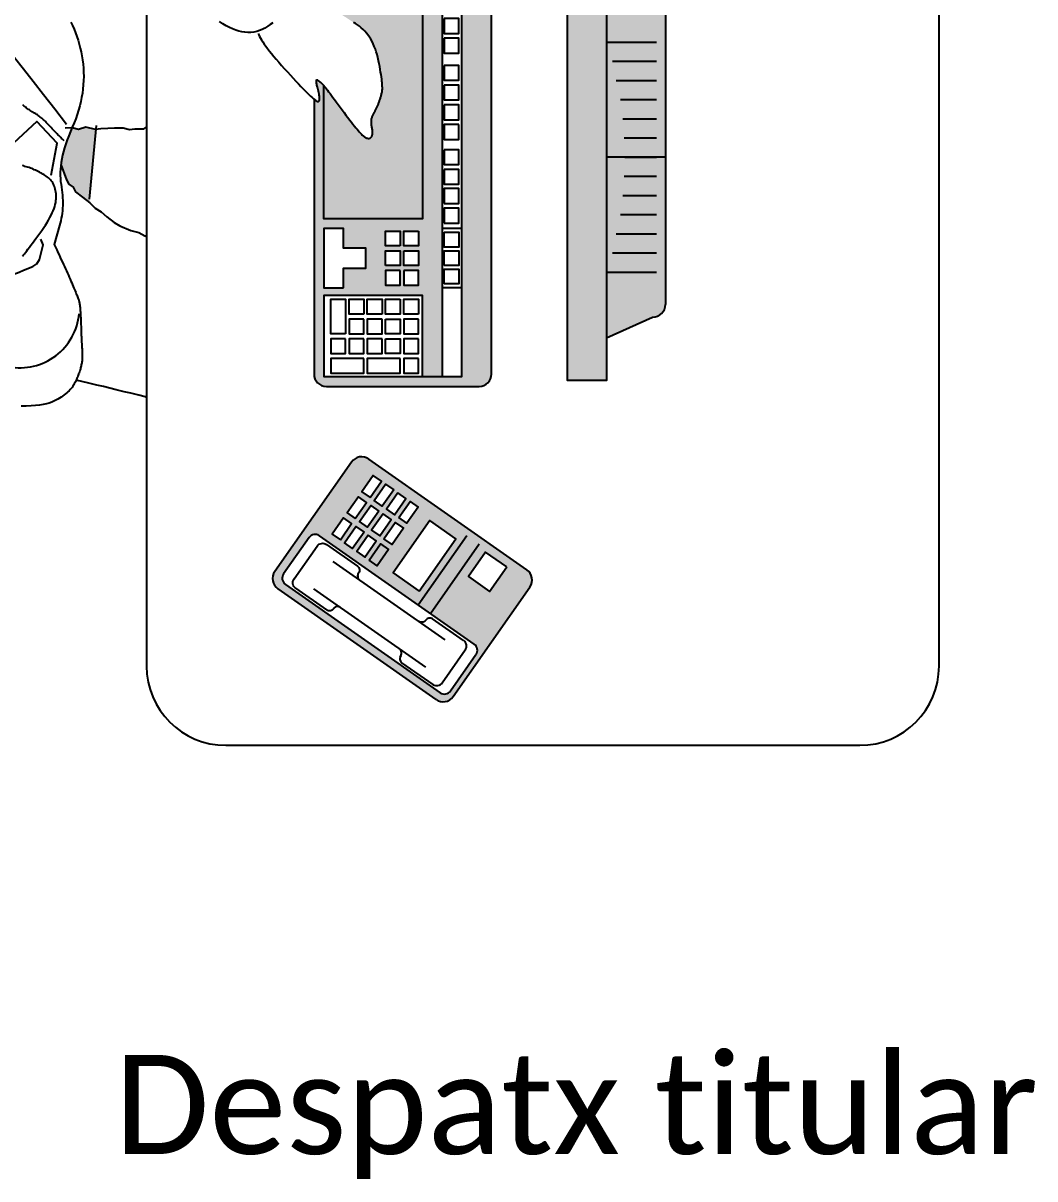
# Model space of a CAD drawing. Header units: metres. Extents: x 11076 to 23011, y 5678 to 28676.
# Drawn here: x 12138 to 13160, y 21786 to 22953 of the extents above; entities that cross this region are included whole.
import ezdxf

# ---------------------------------------------------------------- set-up
doc = ezdxf.new("R2010")
doc.units = ezdxf.units.M
doc.layers.add('_Co MUEBLE CONCEP', color=5, linetype='Continuous')
doc.layers.add('_relleno', color=255, linetype='Continuous')
doc.layers.add('_Co TEXTO', color=7, linetype='Continuous', lineweight=13)

# ---------------------------------------------------------------- blocks, each defined once
blk = doc.blocks.new('mesa 2')
at = {"layer": '_relleno'}
h = blk.add_hatch(color=256, dxfattribs=at)
h.dxf.hatch_style = 1
h.paths.add_polyline_path([(-450.9, -1050.5), (-451.7, -1050.6), (-461.5, -1048.3), (-468.9, -1050.5), (-475.4, -1048.9), (-475.5, -1048.9), (-477.1, -1052.7), (-478.8, -1057), (-480.3, -1061.1), (-481.7, -1065.1), (-483, -1069), (-484, -1072.9), (-485, -1076.6), (-485.8, -1080.3), (-486.4, -1083.8), (-486.7, -1085.8), (-481.2, -1101.3), (-478.8, -1105.9), (-474.4, -1108.9), (-472, -1113.4), (-464.8, -1119.1), (-457.7, -1124.7)])
h.paths.add_polyline_path([(-576.3, -1244.9), (-580.4, -1240.5), (-584.5, -1236), (-586.9, -1232), (-590.6, -1226), (-591.7, -1223.1), (-593, -1228.8), (-592.6, -1234.1), (-592.1, -1239.3), (-590.1, -1245), (-585.6, -1247.8), (-583.5, -1253.5), (-577.4, -1256.7), (-571.3, -1259.8), (-565.2, -1263), (-558.7, -1264.6), (-552.6, -1260.9), (-555.1, -1256.9), (-561.6, -1255.3), (-567.7, -1252.1), (-573.8, -1248.9)])
h.paths.add_polyline_path([(64.3, -852.7), (25, -852.7), (25, -1304.2), (64.3, -1304.2)])
h.paths.add_polyline_path([(123.9, -1227.2), (123.8, -1078.5), (64.3, -1078.5), (64.3, -1261), (110.9, -1240.1, 0.414214)])
h.paths.add_polyline_path([(123.8, -929.7, 0.414214), (110.9, -916.8), (64.3, -896), (64.3, -1078.5), (123.8, -1078.5)])
h.paths.add_polyline_path([(-51.8, -854.4, 0.414214), (-64.2, -841.9), (-218.6, -841.9, 0.414214), (-231.1, -854.4), (-231.1, -918.1), (-229.8, -918.8), (-227.8, -920), (-225.3, -921.4), (-222.6, -923), (-221.1, -923.9), (-221.1, -851.9), (-81.7, -851.9), (-81.7, -1300.1), (-221.1, -1300.1), (-221.1, -1218.3), (-121.5, -1218.3), (-121.5, -1300.1), (-101.6, -1300.1), (-101.6, -851.9), (-121.5, -851.9), (-121.5, -1140.7), (-221.1, -1140.7), (-221.3, -1006.3), (-222, -1005.4), (-222.6, -1004.8), (-223.1, -1004.3), (-223.5, -1003.9), (-223.9, -1003.5), (-224.3, -1003.1), (-224.7, -1002.8), (-225.1, -1002.4), (-225.4, -1002.1), (-225.8, -1001.9), (-226.1, -1001.6), (-226.4, -1001.4), (-226.7, -1001.2), (-227, -1001), (-227.2, -1000.9), (-227.5, -1000.7), (-227.7, -1000.6), (-228, -1000.5), (-228.2, -1000.5), (-228.4, -1000.5), (-228.5, -1000.6), (-228.6, -1000.8), (-228.7, -1001.1), (-228.7, -1001.4), (-228.7, -1001.9), (-228.7, -1002.5), (-228.6, -1003.2), (-228.5, -1003.9), (-228.3, -1004.8), (-228.2, -1005.8), (-227.9, -1006.8), (-227.7, -1008), (-227.4, -1009.2), (-227, -1010.6), (-226.4, -1013.2), (-225.8, -1015.4), (-225.4, -1018.2), (-225.4, -1021.4), (-226.7, -1022.3), (-228.2, -1022.1), (-231.1, -1020.2), (-231.1, -1297.6, 0.414214), (-218.6, -1310), (-64.2, -1310, 0.414214), (-51.8, -1297.6)])
h.paths.add_polyline_path([(-125.6, -1153.2), (-125.6, -1168.1), (-140.5, -1168.1), (-140.5, -1153.2)], flags=16)
h.paths.add_polyline_path([(-125.6, -1173.1), (-125.6, -1188), (-140.5, -1188), (-140.5, -1173.1)], flags=16)
h.paths.add_polyline_path([(-144, -1153.2), (-144, -1168.1), (-158.9, -1168.1), (-158.9, -1153.2)], flags=16)
h.paths.add_polyline_path([(-125.6, -1193), (-125.6, -1207.9), (-140.5, -1207.9), (-140.5, -1193)], flags=16)
h.paths.add_polyline_path([(-144, -1173.1), (-144, -1188), (-158.9, -1188), (-158.9, -1173.1)], flags=16)
h.paths.add_polyline_path([(-144, -1193), (-144, -1207.9), (-158.9, -1207.9), (-158.9, -1193)], flags=16)
h.paths.add_polyline_path([(-178.7, -1170.6), (-178.7, -1190.5), (-201.2, -1190.5), (-201.2, -1210.4), (-221.1, -1210.4), (-221.1, -1150.7), (-201.2, -1150.7), (-201.2, -1170.6)], flags=16)
h.paths.add_polyline_path([(-121.5, -851.9), (-221.1, -851.9), (-221.1, -923.9), (-219, -925.1), (-216.5, -926.5), (-213.4, -928.4), (-211.5, -929.5), (-208.8, -931.2), (-205.7, -933.1), (-202.7, -935), (-200.3, -936.5), (-198.6, -937.6), (-195.7, -939.5), (-193.2, -941.1), (-191.3, -942.4), (-189.3, -943.7), (-187.3, -945), (-185.3, -946.4), (-183.4, -947.9), (-181.6, -949.6), (-179.8, -951.3), (-178.2, -953.2), (-176.6, -955.1), (-175.2, -957.2), (-173.8, -959.4), (-172.5, -961.7), (-171.3, -964.2), (-170.2, -966.7), (-169.1, -969.3), (-168.2, -972.1), (-167.4, -975), (-166.6, -978), (-165.9, -981.1), (-165.3, -984.2), (-164.7, -987.1), (-164.2, -989.9), (-163.8, -992.6), (-163.4, -995.1), (-163, -997.4), (-162.7, -999.6), (-162.5, -1001.7), (-162.2, -1004.6), (-162, -1007.8), (-162, -1010.4), (-162.3, -1012.4), (-162.8, -1014.5), (-163.4, -1016.9), (-164.1, -1019.1), (-164.8, -1021.3), (-165.6, -1023.5), (-166.4, -1025.6), (-167.3, -1027.6), (-168.2, -1029.6), (-169.2, -1031.7), (-170.2, -1033.7), (-171.6, -1036.1), (-171.7, -1036.3), (-172, -1037), (-172.3, -1037.7), (-172.5, -1038.4), (-172.7, -1039.2), (-172.9, -1039.9), (-173, -1040.7), (-173.1, -1041.5), (-173.2, -1042.3), (-173.2, -1043.1), (-173.2, -1043.9), (-173.2, -1044.7), (-173.1, -1045.6), (-173, -1046.5), (-172.8, -1047.3), (-172.6, -1048.2), (-172.2, -1050), (-171.9, -1052.4), (-171.9, -1054.5), (-172.3, -1056.5), (-173.2, -1058.3), (-174.5, -1059.4), (-176.2, -1059.7), (-177.9, -1059.2), (-179.6, -1058.3), (-181.2, -1057.2), (-182.7, -1055.8), (-184.1, -1054.3), (-185.2, -1053.2), (-186.3, -1051.9), (-187.6, -1050.4), (-188.9, -1048.8), (-190.3, -1047.1), (-191.8, -1045.2), (-193.4, -1043.1), (-195.1, -1041), (-196.9, -1038.6), (-198.8, -1036.1), (-200.7, -1033.5), (-202.8, -1030.7), (-204.8, -1027.9), (-206.8, -1025.2), (-208.6, -1022.7), (-210.4, -1020.4), (-212, -1018.2), (-213.5, -1016.2), (-214.9, -1014.3), (-216.3, -1012.6), (-217.5, -1011), (-218.6, -1009.6), (-219.6, -1008.3), (-220.5, -1007.2), (-221.3, -1006.3), (-221.1, -1140.7), (-121.5, -1140.7)], flags=17)
h.paths.add_polyline_path([(-13.1, -1512.7, 0.414214), (-16.1, -1495.2), (-175.8, -1383.4, 0.414214), (-193.2, -1386.4), (-270.7, -1497, 0.414214), (-267.6, -1514.4), (-107.9, -1626.3, 0.414214), (-90.5, -1623.2)])
h.paths.add_polyline_path([(-69.3, -1570.3, -0.414214), (-67.5, -1580.8), (-93.3, -1617.6, -0.414214), (-103.7, -1619.5), (-260, -1510, -0.414214), (-261.9, -1499.5), (-236, -1462.7, -0.414214), (-225.6, -1460.8)], flags=16)
h.paths.add_polyline_path([(-75.2, -1502.2), (-57.9, -1477.4), (-36.4, -1492.4), (-53.7, -1517.2)], flags=16)
h.paths.add_polyline_path([(-80, -1566.8, -0.414214), (-78.3, -1576.2), (-101.5, -1609.4, -0.414214), (-110.9, -1611), (-142.3, -1589.1, -0.414214), (-143.5, -1582.1), (-143.4, -1582, 0.414214), (-144.6, -1575.1), (-204.3, -1533.3, 0.418234), (-211.3, -1534.6, -0.41818), (-218.3, -1535.8), (-249.6, -1513.9, -0.414214), (-251.3, -1504.5), (-228, -1471.3, -0.414214), (-218.6, -1469.7), (-187.3, -1491.6, -0.414214), (-186.1, -1498.6), (-186.2, -1498.7, 0.414214), (-184.9, -1505.7), (-125.3, -1547.4, 0.418234), (-118.3, -1546.1, -0.41818), (-111.3, -1544.9)], flags=0)
h.paths.add_polyline_path([(-124.9, -1516.8), (-151.3, -1498.2), (-114.2, -1445.4), (-87.8, -1463.9)], flags=16)
h.paths.add_polyline_path([(-167.3, -1491.1), (-175.5, -1485.4), (-164, -1469), (-155.8, -1474.7)], flags=0)
h.paths.add_polyline_path([(-152.3, -1469.7), (-160.5, -1464), (-149, -1447.6), (-140.8, -1453.3)], flags=16)
h.paths.add_polyline_path([(-137.3, -1448.3), (-145.5, -1442.6), (-134, -1426.2), (-125.8, -1431.9)], flags=16)
h.paths.add_polyline_path([(-179.7, -1482.4), (-187.9, -1476.7), (-176.4, -1460.3), (-168.2, -1466)], flags=16)
h.paths.add_polyline_path([(-164.7, -1461), (-172.9, -1455.3), (-161.4, -1438.9), (-153.2, -1444.6)], flags=16)
h.paths.add_polyline_path([(-149.7, -1439.6), (-157.9, -1433.9), (-146.4, -1417.5), (-138.2, -1423.2)], flags=16)
h.paths.add_polyline_path([(-192.1, -1473.7), (-200.3, -1468), (-188.8, -1451.6), (-180.6, -1457.3)], flags=16)
h.paths.add_polyline_path([(-177.1, -1452.3), (-185.3, -1446.6), (-173.8, -1430.2), (-165.6, -1435.9)], flags=16)
h.paths.add_polyline_path([(-162.1, -1430.9), (-170.3, -1425.2), (-158.8, -1408.8), (-150.6, -1414.5)], flags=16)
h.paths.add_polyline_path([(-204.5, -1465), (-212.7, -1459.3), (-201.2, -1442.9), (-193.1, -1448.6)], flags=16)
h.paths.add_polyline_path([(-189.5, -1443.6), (-197.7, -1437.9), (-186.2, -1421.5), (-178.1, -1427.2)], flags=16)
h.paths.add_polyline_path([(-174.5, -1422.2), (-182.7, -1416.5), (-171.3, -1400.1), (-163.1, -1405.8)], flags=16)
at = {"linetype": 'Continuous'}
for p, q in [((400.2, -1592.5), (400.2, -80)), ((-101.6, -851.9), (-101.6, -1300.1)), ((-400.2, -873.5), (-400.2, -1592.5)), ((64.8, -962.3), (114.7, -962.3)), ((70.4, -981.7), (114.7, -981.7)), ((74, -1001), (114.7, -1001)), ((78.3, -1020.4), (114.7, -1020.4)), ((-457.7, -1120.9), (-450.9, -1046.6)), ((80.8, -1039.8), (114.7, -1039.7)), ((82.3, -1059.1), (114.8, -1059.1)), ((82.8, -1078.5), (114.8, -1078.5)), ((82.3, -1097.8), (114.8, -1097.8)), ((80.8, -1117.2), (114.8, -1117.2)), ((78.4, -1136.6), (114.8, -1136.5)), ((-81.7, -1150.7), (-101.6, -1150.7)), ((74, -1155.9), (114.8, -1155.9)), ((70.4, -1175.3), (114.8, -1175.3)), ((64.9, -1194.6), (114.8, -1194.6)), ((-81.7, -1210.4), (-101.6, -1210.4)), ((64.3, -1261), (110.9, -1240.1)), ((-125.8, -1530.7), (-76.7, -1460.6)), ((-113.5, -1539.3), (-64.4, -1469.2)), ((-98.8, -1566), (-211.9, -1486.8)), ((-118.2, -1593.6), (-231.2, -1514.4)), ((-143.5, -1582.1), (-143.4, -1582)), ((-101.5, -1609.4), (-78.3, -1576.2)), ((-93.3, -1617.6), (-67.5, -1580.8)), ((-110.9, -1611), (-142.3, -1589.1)), ((-320.2, -1672.5), (320.2, -1672.5))]:
    blk.add_line(p, q, dxfattribs=at)
blk.add_line((123.8, -1078.5), (64.3, -1078.5))
for points in [[(-272.8, -942.9), (-275.3, -944.6), (-277.9, -946.4), (-280.6, -948.1), (-283.4, -949.5), (-286.2, -950.6), (-289, -951.5), (-291.9, -952.2), (-294.9, -952.5), (-297.8, -952.6), (-300.9, -952.4), (-303.9, -952), (-307, -951.3), (-310.2, -950.3), (-313.4, -949.1), (-316.6, -947.6), (-319.9, -945.8), (-323.2, -943.8), (-326.6, -941.5)], [(-476.8, -942.1), (-475.1, -945.7), (-473.5, -949.3), (-472.1, -953), (-470.7, -956.7), (-469.4, -960.5), (-468.3, -964.4), (-467.3, -968.3), (-466.4, -972.3), (-465.6, -976.3), (-464.9, -980.4), (-464.4, -984.5), (-464, -988.7), (-463.8, -992.8), (-463.7, -997), (-463.8, -1001.2), (-464.1, -1005.4), (-464.5, -1009.7), (-465, -1013.9), (-465.8, -1018.2), (-466.6, -1022.4), (-467.7, -1026.7), (-468.9, -1031), (-470.3, -1035.3), (-471.8, -1039.7), (-473.4, -1044), (-475.3, -1048.4), (-477.1, -1052.7), (-478.8, -1057), (-480.3, -1061.1), (-481.7, -1065.1), (-483, -1069), (-484, -1072.9), (-485, -1076.6), (-485.8, -1080.3), (-486.4, -1083.8), (-486.9, -1087.2), (-487.2, -1090.6), (-487.4, -1093.8), (-487.4, -1097), (-487.3, -1100), (-487, -1103), (-486.5, -1105.9), (-486.1, -1108.7), (-485.7, -1111.4), (-485.4, -1114.2), (-485.1, -1116.9), (-485, -1119.6), (-484.9, -1122.3), (-484.8, -1124.9), (-484.9, -1127.5), (-485, -1130.1), (-485.2, -1132.7), (-485.5, -1135.3), (-485.9, -1137.8), (-486.3, -1140.3), (-486.8, -1142.8), (-487.4, -1145.2), (-488, -1147.6), (-493.5, -1166.9), (-492.3, -1169.6), (-491, -1172.2), (-489.8, -1174.8), (-488.6, -1177.3), (-487.4, -1179.7), (-486.3, -1182.1), (-485.2, -1184.5), (-484.1, -1186.8), (-483.1, -1189.1), (-482.1, -1191.3), (-481.1, -1193.5), (-480.1, -1195.6), (-479.2, -1197.7), (-478.3, -1199.8), (-477.4, -1201.7), (-476.6, -1203.7), (-475.8, -1205.6), (-475, -1207.4), (-474.3, -1209.1), (-473.6, -1210.7), (-473, -1212.2), (-472.4, -1213.7), (-471.8, -1215.1), (-471.3, -1216.4), (-470.8, -1217.6), (-470.3, -1218.7), (-469.9, -1219.7), (-469.6, -1220.7), (-469.2, -1221.6), (-469, -1222.4), (-468.7, -1223.1), (-468.5, -1223.7), (-468.3, -1224.3), (-468.2, -1225.1), (-468, -1225.9), (-467.8, -1226.9), (-467.7, -1228), (-467.5, -1229.2), (-467.4, -1230.5), (-467.3, -1231.9), (-467.2, -1233.5), (-467, -1235.1), (-466.9, -1236.9), (-466.8, -1238.8), (-466.7, -1240.7), (-466.6, -1242.8), (-466.6, -1245.1), (-466.5, -1247.4), (-466.4, -1249.7), (-466.3, -1252), (-466.3, -1254.1), (-466.2, -1256.2), (-466.1, -1258.2), (-466, -1260.1), (-466, -1261.9), (-465.9, -1263.6), (-465.8, -1265.3), (-465.7, -1266.8), (-465.7, -1268.3), (-465.6, -1269.7), (-465.5, -1271), (-465.4, -1272.2), (-465.3, -1273.3), (-465.2, -1274.3), (-465.2, -1275.3), (-465.1, -1276.3), (-465.1, -1277.3), (-465.1, -1278.3), (-465.1, -1279.3), (-465.1, -1280.3), (-465.2, -1281.3), (-465.2, -1282.3), (-465.3, -1283.3), (-465.4, -1284.3), (-465.6, -1285.3), (-465.7, -1286.3), (-465.9, -1287.3), (-466.1, -1288.3), (-466.3, -1289.3), (-466.5, -1290.4), (-466.8, -1291.4), (-467.1, -1292.4), (-467.4, -1293.4), (-467.7, -1294.5), (-468, -1295.5), (-468.4, -1296.6), (-468.8, -1297.7), (-469.2, -1298.7), (-469.6, -1299.8), (-470.1, -1300.9), (-470.6, -1302), (-471.1, -1303.1), (-471.6, -1304.3), (-472.1, -1305.4), (-472.7, -1306.5), (-473.3, -1307.6), (-473.9, -1308.8), (-474.6, -1309.9), (-475.5, -1311.1), (-476.3, -1312.2), (-477.3, -1313.3), (-478.4, -1314.4), (-479.6, -1315.5), (-480.8, -1316.6), (-482.1, -1317.7), (-483.5, -1318.7), (-485, -1319.8), (-486.6, -1320.9), (-488.3, -1321.9), (-490, -1323), (-491.9, -1324), (-493.8, -1325.1), (-496, -1326), (-498.5, -1326.9), (-501.4, -1327.7), (-504.7, -1328.3), (-508.4, -1328.9), (-512.5, -1329.4), (-516.9, -1329.7), (-521.7, -1329.9), (-526.9, -1330.1)], [(-121.5, -851.9), (-121.5, -1140.7), (-221.1, -1140.7), (-221.3, -1006.3)], [(-121.5, -1300.1), (-121.5, -1218.3), (-221.1, -1218.3), (-221.1, -1300.1), (-81.7, -1300.1), (-81.7, -851.9), (-221.1, -851.9), (-221.1, -923.9)], [(-481, -1045.6), (-493, -1030), (-504.2, -1015.5), (-514.7, -1002), (-524.5, -989.5), (-533.7, -978.1)], [(-287.4, -953.5), (-286.8, -955), (-286, -956.6), (-285.1, -958.4), (-284, -960.2), (-282.7, -962.2), (-281.3, -964.3), (-279.7, -966.6), (-278, -968.9), (-276, -971.4), (-274, -974), (-271.7, -976.8), (-269.3, -979.7), (-266.7, -982.7), (-264, -985.8), (-261.1, -989), (-258, -992.4), (-255, -995.8), (-252.1, -998.9), (-249.3, -1001.9), (-246.7, -1004.6), (-244.3, -1007.1), (-242, -1009.5), (-239.9, -1011.6), (-238, -1013.6), (-236.2, -1015.3), (-234.6, -1016.9), (-233.1, -1018.2), (-231.8, -1019.4), (-230.7, -1020.3), (-229.7, -1021.1), (-228.9, -1021.6), (-228.2, -1022), (-227.6, -1022.2), (-227.1, -1022.2), (-226.7, -1022.2), (-226.3, -1022.1), (-226, -1021.8), (-225.8, -1021.5), (-225.6, -1021), (-225.5, -1020.5), (-225.4, -1019.8), (-225.4, -1019), (-225.5, -1018.1), (-225.6, -1017.1), (-225.8, -1016), (-226, -1014.8), (-226.3, -1013.5), (-226.7, -1012), (-227, -1010.6), (-227.4, -1009.2), (-227.7, -1008), (-227.9, -1006.8), (-228.2, -1005.8), (-228.3, -1004.8), (-228.5, -1003.9), (-228.6, -1003.2), (-228.7, -1002.5), (-228.7, -1001.9), (-228.7, -1001.4), (-228.7, -1001.1), (-228.6, -1000.8), (-228.5, -1000.6), (-228.4, -1000.5), (-228.2, -1000.5), (-228, -1000.5), (-227.7, -1000.6), (-227.5, -1000.7), (-227.2, -1000.9), (-227, -1001), (-226.7, -1001.2), (-226.4, -1001.4), (-226.1, -1001.6), (-225.8, -1001.9), (-225.4, -1002.1), (-225.1, -1002.4), (-224.7, -1002.8), (-224.3, -1003.1), (-223.9, -1003.5), (-223.5, -1003.9), (-223.1, -1004.3), (-222.6, -1004.8), (-222, -1005.4), (-221.3, -1006.3), (-220.5, -1007.2), (-219.6, -1008.3), (-218.6, -1009.6), (-217.5, -1011), (-216.3, -1012.6), (-214.9, -1014.3), (-213.5, -1016.2), (-212, -1018.2), (-210.4, -1020.4), (-208.6, -1022.7), (-206.8, -1025.2), (-204.8, -1027.9), (-202.8, -1030.7), (-200.7, -1033.5), (-198.8, -1036.1), (-196.9, -1038.6), (-195.1, -1041), (-193.4, -1043.1), (-191.8, -1045.2), (-190.3, -1047.1), (-188.9, -1048.8), (-187.6, -1050.4), (-186.3, -1051.9), (-185.2, -1053.2), (-184.1, -1054.3), (-183.2, -1055.3), (-182.3, -1056.2), (-181.5, -1056.9), (-180.9, -1057.4), (-180.2, -1057.9), (-179.6, -1058.3), (-179, -1058.6), (-178.5, -1058.9), (-177.9, -1059.2), (-177.4, -1059.4), (-176.9, -1059.5), (-176.4, -1059.6), (-176, -1059.6), (-175.5, -1059.6), (-175.1, -1059.5), (-174.7, -1059.4), (-174.4, -1059.2), (-174, -1059), (-173.7, -1058.7), (-173.4, -1058.4), (-173.1, -1058), (-172.8, -1057.6), (-172.6, -1057.2), (-172.4, -1056.7), (-172.2, -1056.2), (-172.1, -1055.6), (-172, -1055), (-172, -1054.4), (-171.9, -1053.8), (-171.9, -1053.1), (-172, -1052.4), (-172, -1051.6), (-172.1, -1050.8), (-172.3, -1050), (-172.4, -1049.1), (-172.6, -1048.2), (-172.8, -1047.3), (-173, -1046.5), (-173.1, -1045.6), (-173.2, -1044.7), (-173.2, -1043.9), (-173.2, -1043.1), (-173.2, -1042.3), (-173.1, -1041.5), (-173, -1040.7), (-172.9, -1039.9), (-172.7, -1039.2), (-172.5, -1038.4), (-172.3, -1037.7), (-172, -1037), (-171.7, -1036.3), (-171.3, -1035.7), (-170.9, -1035), (-170.6, -1034.3), (-170.2, -1033.7), (-169.9, -1033), (-169.5, -1032.3), (-169.2, -1031.7), (-168.9, -1031), (-168.5, -1030.3), (-168.2, -1029.6), (-167.9, -1029), (-167.6, -1028.3), (-167.3, -1027.6), (-167, -1026.9), (-166.7, -1026.3), (-166.4, -1025.6), (-166.1, -1024.9), (-165.9, -1024.2), (-165.6, -1023.5), (-165.3, -1022.8), (-165.1, -1022.1), (-164.8, -1021.4), (-164.6, -1020.6), (-164.3, -1019.9), (-164.1, -1019.1), (-163.9, -1018.4), (-163.7, -1017.6), (-163.4, -1016.9), (-163.2, -1016.1), (-163, -1015.3), (-162.8, -1014.5), (-162.6, -1013.7), (-162.4, -1012.9), (-162.2, -1012), (-162.1, -1011), (-162, -1009.8), (-162, -1008.5), (-162.1, -1007), (-162.2, -1005.4), (-162.3, -1003.6), (-162.5, -1001.7), (-162.7, -999.6), (-163, -997.4), (-163.4, -995.1), (-163.8, -992.6), (-164.2, -989.9), (-164.7, -987.1), (-165.3, -984.2), (-165.9, -981.1), (-166.6, -978), (-167.4, -975), (-168.2, -972.1), (-169.1, -969.3), (-170.2, -966.7), (-171.3, -964.2), (-172.5, -961.7), (-173.8, -959.4), (-175.2, -957.2), (-176.6, -955.1), (-178.2, -953.2), (-179.8, -951.3), (-181.6, -949.6), (-183.4, -947.9), (-185.3, -946.4), (-187.3, -945), (-189.3, -943.7), (-191.3, -942.4)], [(-483.3, -1062.2), (-484.2, -1061.4), (-485.1, -1060.5), (-486, -1059.6), (-486.9, -1058.7), (-487.8, -1057.7), (-488.7, -1056.8), (-489.7, -1055.9), (-490.6, -1054.9), (-491.5, -1053.9), (-492.5, -1052.9), (-493.5, -1051.9), (-494.5, -1050.8), (-495.4, -1049.8), (-496.4, -1048.7), (-497.5, -1047.6), (-498.5, -1046.5), (-499.5, -1045.4), (-500.5, -1044.4), (-501.5, -1043.4), (-502.4, -1042.5), (-503.4, -1041.6), (-504.3, -1040.7), (-505.2, -1039.9), (-506.1, -1039.1), (-507, -1038.4), (-507.9, -1037.7), (-508.7, -1037), (-509.6, -1036.4), (-510.4, -1035.9), (-511.2, -1035.4), (-512, -1034.9), (-512.8, -1034.5), (-513.5, -1034.1), (-514.3, -1033.6), (-515.1, -1033.2), (-516, -1032.6), (-516.8, -1032.1), (-517.7, -1031.5), (-518.6, -1030.9), (-519.5, -1030.3), (-520.4, -1029.6), (-521.4, -1028.9), (-522.3, -1028.2), (-523.3, -1027.4), (-524.3, -1026.6), (-525.3, -1025.8)], [(-496.4, -1096.8), (-490.4, -1064.4), (-511.2, -1042.4), (-544.2, -1073), (-534.6, -1083)], [(-400.2, -1047.9), (-403.5, -1050.2), (-412.1, -1050.2), (-417.4, -1050.9), (-423.9, -1049.3), (-432.5, -1049.3), (-439.5, -1049.6), (-446.4, -1049.9), (-451.7, -1050.6), (-461.5, -1048.3), (-468.9, -1050.5), (-475.4, -1048.9), (-482.4, -1049.3)], [(-525.5, -1178.4), (-524.6, -1177.3), (-523.6, -1176.1), (-522.5, -1174.7), (-521.3, -1173.1), (-520, -1171.4), (-518.6, -1169.5), (-517.1, -1167.5), (-515.5, -1165.4), (-513.8, -1163.1), (-511.9, -1160.6), (-510, -1158), (-508, -1155.3), (-506, -1152.5), (-504.1, -1149.7), (-502.3, -1147.1), (-500.7, -1144.5), (-499.2, -1142), (-497.9, -1139.5), (-496.6, -1137.1), (-495.5, -1134.8), (-494.6, -1132.6), (-493.7, -1130.4), (-493, -1128.3), (-492.5, -1126.3), (-492, -1124.3), (-491.7, -1122.4), (-491.5, -1120.6), (-491.5, -1118.8), (-491.5, -1117.1), (-491.6, -1115.5), (-491.8, -1113.9), (-492.1, -1112.4), (-492.4, -1110.9), (-492.8, -1109.5), (-493.2, -1108.2), (-493.8, -1106.9), (-494.3, -1105.7), (-495, -1104.5), (-495.7, -1103.4), (-496.5, -1102.3), (-497.4, -1101.3), (-498.3, -1100.4), (-499.3, -1099.5), (-500.4, -1098.6), (-501.5, -1097.8), (-502.6, -1097.1), (-503.7, -1096.3), (-504.9, -1095.6), (-506.1, -1094.9), (-507.3, -1094.2), (-508.5, -1093.6), (-509.7, -1092.9), (-511, -1092.3), (-512.3, -1091.7), (-513.6, -1091.2), (-514.9, -1090.6), (-516.2, -1090.1), (-517.6, -1089.6), (-518.9, -1089.1), (-520.3, -1088.7), (-521.7, -1088.2), (-523, -1087.8), (-524.3, -1087.3), (-525.6, -1086.9)], [(-486.7, -1085.8), (-481.2, -1101.3), (-478.8, -1105.9), (-474.4, -1108.9), (-472, -1113.4), (-464.8, -1119.1), (-457.6, -1124.8), (-452, -1130.2), (-445.9, -1133.6), (-440.3, -1138.9), (-433.1, -1144.6), (-427.1, -1148), (-416.2, -1152.6), (-408, -1154.6), (-402, -1158), (-400.2, -1159.2)], [(-590.6, -1137.9), (-590.6, -1144.8), (-592.1, -1151.3), (-594.1, -1159.4), (-593.7, -1164.7), (-591.6, -1170.4), (-589.1, -1174.4), (-586.6, -1178.4), (-584.6, -1184.1), (-576.8, -1187.7), (-571.1, -1192.5), (-561.4, -1194.8), (-554.9, -1196.4), (-548.4, -1198), (-543.1, -1197.5), (-536.2, -1197.5), (-530.6, -1195.4), (-522.9, -1192.1), (-515.2, -1188.8), (-511.2, -1186.3), (-508.4, -1181.8), (-506.4, -1173.7), (-504.8, -1167.2), (-506.9, -1161.5)], [(-400.2, -1321.3), (-401.6, -1320.5), (-408.1, -1319), (-416.2, -1317), (-422.7, -1315.4), (-430.8, -1313.5), (-437.3, -1311.9), (-443.8, -1310.3), (-450.3, -1308.8), (-458.5, -1306.8), (-471.3, -1303.7)]]:
    blk.add_lwpolyline(points, dxfattribs=at)
for points in [[(-231.1, -1020), (-231.1, -1297.6, 0.414214), (-218.6, -1310), (-64.2, -1310, 0.414214), (-51.8, -1297.6), (-51.8, -854.4, 0.414214), (-64.2, -841.9), (-218.6, -841.9, 0.414214), (-231.1, -854.4), (-231.1, -918.1)], [(64.3, -896), (110.9, -916.8, -0.414214), (123.8, -929.7), (123.9, -1227.2)], [(-90.5, -1623.2), (-13.1, -1512.7, 0.414214), (-16.1, -1495.2), (-175.8, -1383.4, 0.414214), (-193.2, -1386.4), (-270.7, -1497, 0.414214), (-267.6, -1514.4), (-107.9, -1626.3)], [(-69.3, -1570.3), (-225.6, -1460.8, 0.414214), (-236, -1462.7), (-261.9, -1499.5, 0.414214), (-260, -1510), (-103.7, -1619.5)], [(-204.3, -1533.3, 0.414214), (-211.3, -1534.5), (-211.3, -1534.6, -0.414214), (-218.3, -1535.8), (-249.6, -1513.9, -0.414214), (-251.3, -1504.5), (-228, -1471.3, -0.414214), (-218.6, -1469.7), (-187.3, -1491.6, -0.414214), (-186.1, -1498.6), (-186.2, -1498.7, 0.414214), (-184.9, -1505.7)], [(-80, -1566.8), (-111.3, -1544.9, 0.414214), (-118.3, -1546.1), (-118.3, -1546.2, -0.414214), (-125.3, -1547.4)]]:
    blk.add_lwpolyline(points, format="xyb", dxfattribs=at)
blk.add_lwpolyline([(25, -852.7), (64.3, -852.7), (64.3, -1304.2), (25, -1304.2)], close=True)
for points in [[(-99.7, -938.6), (-99.7, -953.5), (-84.7, -953.5), (-84.7, -938.6)], [(-99.7, -958.5), (-99.7, -973.5), (-84.7, -973.5), (-84.7, -958.5)], [(-99.7, -985.9), (-99.7, -1000.9), (-84.7, -1000.9), (-84.7, -985.9)], [(-99.7, -1005.8), (-99.7, -1020.8), (-84.7, -1020.8), (-84.7, -1005.8)], [(-99.7, -1025.8), (-99.7, -1040.7), (-84.7, -1040.7), (-84.7, -1025.8)], [(-84.7, -1045.7), (-99.7, -1045.7), (-99.7, -1060.6), (-84.7, -1060.6)], [(-99.7, -1071.1), (-99.7, -1086), (-84.7, -1086), (-84.7, -1071.1)], [(-99.7, -1091), (-99.7, -1105.9), (-84.7, -1105.9), (-84.7, -1091)], [(-99.7, -1125.2), (-84.7, -1125.2), (-84.7, -1110.2), (-99.7, -1110.2)], [(-99.7, -1145.1), (-84.7, -1145.1), (-84.7, -1130.2), (-99.7, -1130.2)], [(-201.2, -1210.4), (-201.2, -1190.5), (-178.7, -1190.5), (-178.7, -1170.6), (-201.2, -1170.6), (-201.2, -1150.7), (-221.1, -1150.7), (-221.1, -1210.4)], [(-144, -1168.1), (-158.9, -1168.1), (-158.9, -1153.2), (-144, -1153.2)], [(-125.6, -1153.2), (-125.6, -1168.1), (-140.5, -1168.1), (-140.5, -1153.2)], [(-99.7, -1154.3), (-84.7, -1154.3), (-84.7, -1169.3), (-99.7, -1169.3)], [(-158.9, -1188), (-158.9, -1173.1), (-144, -1173.1), (-144, -1188)], [(-140.5, -1173.1), (-125.6, -1173.1), (-125.6, -1188), (-140.5, -1188)], [(-99.7, -1187.9), (-99.7, -1173), (-84.7, -1173), (-84.7, -1187.9)], [(-144, -1193), (-158.9, -1193), (-158.9, -1207.9), (-144, -1207.9)], [(-140.5, -1193), (-140.5, -1207.9), (-125.6, -1207.9), (-125.6, -1193)], [(-99.7, -1206.6), (-99.7, -1191.6), (-84.7, -1191.6), (-84.7, -1206.6)], [(-199.2, -1256.9), (-214.1, -1256.9), (-214.1, -1222.1), (-199.2, -1222.1)], [(-180.8, -1237), (-195.7, -1237), (-195.7, -1222.1), (-180.8, -1222.1)], [(-162.4, -1237), (-177.3, -1237), (-177.3, -1222.1), (-162.4, -1222.1)], [(-144, -1222.1), (-144, -1237), (-158.9, -1237), (-158.9, -1222.1)], [(-125.6, -1237), (-140.5, -1237), (-140.5, -1222.1), (-125.6, -1222.1)], [(-180.8, -1242), (-195.7, -1242), (-195.7, -1256.9), (-180.8, -1256.9)], [(-162.4, -1242), (-177.3, -1242), (-177.3, -1256.9), (-162.4, -1256.9)], [(-158.9, -1242), (-144, -1242), (-144, -1256.9), (-158.9, -1256.9)], [(-125.6, -1242), (-140.5, -1242), (-140.5, -1256.9), (-125.6, -1256.9)], [(-199.2, -1261.9), (-214.1, -1261.9), (-214.1, -1276.9), (-199.2, -1276.9)], [(-180.8, -1261.9), (-195.7, -1261.9), (-195.7, -1276.9), (-180.8, -1276.9)], [(-162.4, -1261.9), (-177.3, -1261.9), (-177.3, -1276.9), (-162.4, -1276.9)], [(-158.9, -1261.9), (-144, -1261.9), (-144, -1276.9), (-158.9, -1276.9)], [(-125.6, -1261.9), (-140.5, -1261.9), (-140.5, -1276.9), (-125.6, -1276.9)], [(-180.8, -1281.8), (-214.1, -1281.8), (-214.1, -1296.8), (-180.8, -1296.8)], [(-144, -1281.8), (-177.3, -1281.8), (-177.3, -1296.8), (-144, -1296.8)], [(-125.6, -1281.8), (-140.5, -1281.8), (-140.5, -1296.8), (-125.6, -1296.8)], [(-174.5, -1422.2), (-163.1, -1405.8), (-171.3, -1400.1), (-182.7, -1416.5)], [(-150.6, -1414.5), (-162.1, -1430.9), (-170.3, -1425.2), (-158.8, -1408.8)], [(-189.5, -1443.6), (-178.1, -1427.2), (-186.2, -1421.5), (-197.7, -1437.9)], [(-146.4, -1417.5), (-157.9, -1433.9), (-149.7, -1439.6), (-138.2, -1423.2)], [(-165.6, -1435.9), (-177.1, -1452.3), (-185.3, -1446.6), (-173.8, -1430.2)], [(-145.5, -1442.6), (-134, -1426.2), (-125.8, -1431.9), (-137.3, -1448.3)], [(-204.5, -1465), (-193.1, -1448.6), (-201.2, -1442.9), (-212.7, -1459.3)], [(-161.4, -1438.9), (-172.9, -1455.3), (-164.7, -1461), (-153.2, -1444.6)], [(-124.9, -1516.8), (-87.8, -1463.9), (-114.2, -1445.4), (-151.3, -1498.2)], [(-180.6, -1457.3), (-192.1, -1473.7), (-200.3, -1468), (-188.8, -1451.6)], [(-160.5, -1464), (-149, -1447.6), (-140.8, -1453.3), (-152.3, -1469.7)], [(-176.4, -1460.3), (-187.9, -1476.7), (-179.7, -1482.4), (-168.2, -1466)], [(-175.5, -1485.4), (-164, -1469), (-155.8, -1474.7), (-167.3, -1491.1)], [(-36.4, -1492.4), (-57.9, -1477.4), (-75.2, -1502.2), (-53.7, -1517.2)]]:
    blk.add_lwpolyline(points, close=True, dxfattribs=at)
for centre, radius, start, end in [((-528.1, -1231.2), 60, 259.2851, 354.766), ((110.9, -1227.2), 12.9, 270.0071, 0.0071), ((-147.5, -1579.2), 5, 324.9898, 54.9898), ((-83.8, -1572.3), 6.75, 324.9898, 54.9898), ((-73.6, -1576.5), 7.5, 324.9898, 54.9898), ((-139.4, -1585), 5, 144.9898, 234.9898), ((-320.2, -1592.5), 80, 180, 270), ((320.2, -1592.5), 80, 270, 0), ((-107.1, -1605.5), 6.75, 234.9898, 324.9898), ((-99.4, -1613.3), 7.5, 234.9898, 324.9898), ((-100.7, -1616.1), 12.5, 234.9898, 324.9898)]:
    blk.add_arc(centre, radius, start, end, dxfattribs=at)

msp = doc.modelspace()

# ---------------------------------------------------------------- block references
at = {"layer": '_Co MUEBLE CONCEP'}
msp.add_blockref('mesa 2', (12662.8, 23896.1), dxfattribs=at)

# ---------------------------------------------------------------- texts
at = {"layer": '_Co TEXTO', "insert": (12230.1, 21910.8), "char_height": 100, "attachment_point": 1}
msp.add_mtext_dynamic_manual_height_columns('{\\fCalibri|b0|i0|c0|p34;Despatx titular}', width=4560.621, gutter_width=12.5, heights=[0], dxfattribs=at)

doc.saveas('drawing.dxf')
